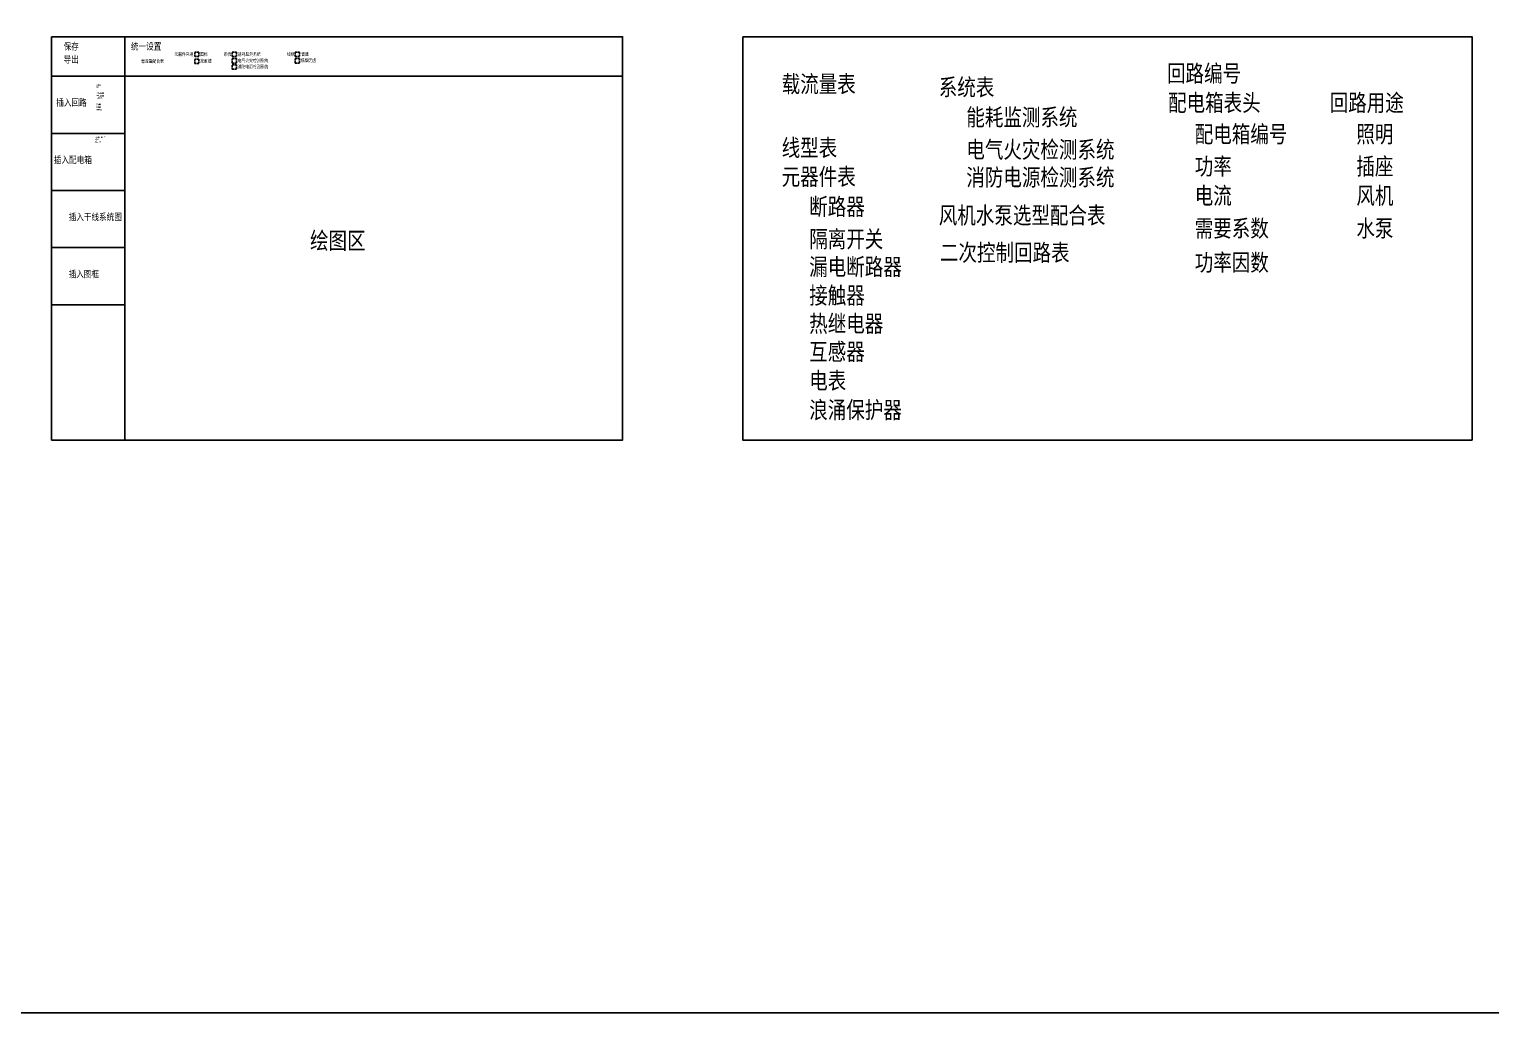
# Model space of a CAD drawing. Header units: millimetres. Extents: x -84100 to 597295, y 0 to 572785.
# Drawn here: x 92038 to 307318, y 0 to 144831 of the extents above; entities that cross this region are included whole.
import ezdxf

# ---------------------------------------------------------------- set-up
doc = ezdxf.new("R2010")
doc.units = ezdxf.units.MM
doc.header["$LTSCALE"] = 1000
doc.linetypes.add('DASH', pattern=[0.35, 0.25, -0.1])
doc.layers.add('D-定位', color=4, linetype='Continuous', plot=False)
doc.styles.add('ICDA-STYLE2', font='simhei.ttf', dxfattribs={"width": 0.8})

msp = doc.modelspace()

# ---------------------------------------------------------------- linework, layer by layer
at = {"layer": 'D-定位', "linetype": 'Continuous'}
msp.add_lwpolyline([(0, 572784.5), (597295.5, 572784.5), (597295.5, 0), (0, 0)], close=True, dxfattribs=at)
at = {"layer": 'D-定位'}
for points in [[(95333.5, 143731.5), (179433.5, 143731.5), (179433.5, 84331.5), (95333.5, 84331.5)], [(95333.5, 143731.5), (106141.2, 143731.5), (106141.2, 84331.5), (95333.5, 84331.5)], [(106141.2, 137902), (179433.5, 137902), (179433.5, 143731.5), (106141.2, 143731.5)], [(197133.4, 143731.5), (304560.3, 143731.5), (304560.3, 84331.5), (197133.4, 84331.5)], [(95333.5, 137902), (106141.2, 137902), (106141.2, 129491.9), (95333.5, 129491.9)], [(95333.5, 129491.9), (106141.2, 129491.9), (106141.2, 121081.7), (95333.5, 121081.7)], [(95333.5, 121081.7), (106141.2, 121081.7), (106141.2, 112671.5), (95333.5, 112671.5)], [(95333.5, 112671.5), (106141.2, 112671.5), (106141.2, 104261.4), (95333.5, 104261.4)]]:
    msp.add_lwpolyline(points, close=True, dxfattribs=at)
at = {"layer": 'D-定位', "color": 3, "linetype": 'DASH'}
for points in [[(116420, 141447.7), (117017, 141447.7), (117017, 140795.5), (116420, 140795.5)], [(116420, 140413.9), (117017, 140413.9), (117017, 139761.8), (116420, 139761.8)], [(121950.2, 141447.7), (122547.3, 141447.7), (122547.3, 140795.5), (121950.2, 140795.5)], [(121950.2, 140508.3), (122547.3, 140508.3), (122547.3, 139856.1), (121950.2, 139856.1)], [(131230.4, 141447.7), (131827.4, 141447.7), (131827.4, 140795.5), (131230.4, 140795.5)], [(131230.4, 140508.3), (131827.4, 140508.3), (131827.4, 139856.1), (131230.4, 139856.1)], [(121950.2, 139602.4), (122547.3, 139602.4), (122547.3, 138950.2), (121950.2, 138950.2)]]:
    msp.add_lwpolyline(points, close=True, dxfattribs=at)

# ---------------------------------------------------------------- texts
at = {"layer": 'D-定位', "style": 'ICDA-STYLE2', "width": 0.8}
for s, height, p in [('保存', 1000, (97101.1, 141807.8)), ('统一设置', 1000, (107014.3, 141807.8)), ('导出', 1000, (97101.1, 139890.3)), ('载流量配合表', 500, (108512.6, 139883.2)), ('元器件采用   国标', 500, (113418.3, 140911.5)), ('施耐德', 500, (117240.4, 139903.9)), ('系统   能耗监测系统', 500, (120671.9, 140911.5)), ('电气火灾检测系统', 500, (122740.1, 139972)), ('线缆   普通', 500, (129995.8, 140911.5)), ('低烟无卤', 500, (132062.2, 140002.8)), ('回路编号', 2500, (259626.9, 137074.4)), ('消防电源检测系统', 500, (122740.1, 139066.1)), ('载流量表', 2500, (202871, 135517.9)), ('系统表', 2500, (226012.6, 135052.5)), ('互感器', 200, (101901.9, 136557.4)), ('电表', 200, (101901.9, 136208.1)), ('配电箱表头', 2500, (259780.6, 132757.1)), ('回路用途', 2500, (283590.9, 132757.1)), ('插入回路', 1000, (96018, 133541.1)), ('塑壳断路器', 200, (101901.9, 134920.2)), ('接触器', 200, (101910.9, 133252.6)), ('空气断路器', 200, (101901.9, 135306.8)), ('变频器', 200, (101910.9, 133640.8)), ('隔离开关', 200, (101910.9, 134575.3)), ('能耗监测系统', 2500, (230069.1, 130631.9)), ('热继电器', 200, (101910.9, 132874.7)), ('配电箱编号', 2500, (263711.3, 128139.8)), ('照明', 2500, (287521.6, 128139.8)), ('双电源转换开关', 200, (101693.1, 128815.2)), ('断路器', 200, (101693.1, 128470.3)), ('隔离开关', 200, (101700.7, 128126.6)), ('线型表', 2500, (202871, 126124.3)), ('电气火灾检测系统', 2500, (230069.1, 125868.8)), ('插入配电箱', 1000, (95659.8, 125100.8)), ('功率', 2500, (263711.3, 123388.7)), ('插座', 2500, (287521.6, 123388.7)), ('元器件表', 2500, (202871, 121869.5)), ('消防电源检测系统', 2500, (230069.1, 121779.8)), ('电流', 2500, (263711.3, 119084.4)), ('风机', 2500, (287521.6, 119084.4)), ('断路器', 2500, (206927.5, 117449)), ('风机水泵选型配合表', 2500, (226012.6, 116188.4)), ('插入干线系统图', 1000, (97840.3, 116690.6)), ('需要系数', 2500, (263711.3, 114261)), ('水泵', 2500, (287521.6, 114261)), ('绘图区', 2500, (133398.3, 112465)), ('隔离开关', 2500, (206927.5, 112685.8)), ('二次控制回路表', 2500, (226182.5, 110696.6)), ('功率因数', 2500, (263711.3, 109233.7)), ('漏电断路器', 2500, (206927.5, 108596.8)), ('插入图框', 1000, (97840.3, 108280.5)), ('接触器', 2500, (206927.5, 104385.9)), ('热继电器', 2500, (206927.5, 100244.6)), ('互感器', 2500, (206927.5, 96098.1)), ('电表', 2500, (206927.5, 91852.4)), ('浪涌保护器', 2500, (206927.5, 87532.8))]:
    msp.add_text(s, height=height, dxfattribs=at).set_placement(p)

doc.saveas('drawing.dxf')
